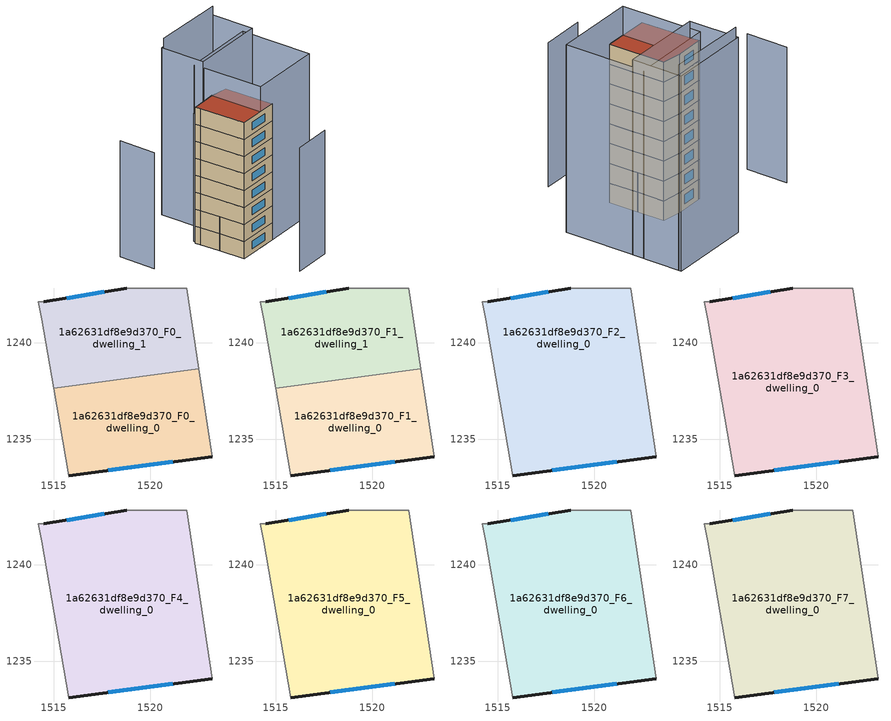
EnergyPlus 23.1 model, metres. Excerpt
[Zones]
1a62631df8e9d370_F0_dwelling_0
 floor ground (EU_floor_Construction): 1522.51,1238.63 1523.19,1234.1 1515.78,1233.1 1515,1237.62 z0
 wall outside (EU_wall_Construction): 1515.78,1233.1 1523.19,1234.1 z0:3
 wall adiabatic (EU_wall_Construction): 1515,1237.62 1515.78,1233.1 / 1523.19,1234.1 1522.51,1238.63 z0:3
 wall to 1a62631df8e9d370_F0_dwelling_1 (EU_wall_Construction): 1522.51,1238.63 1515,1237.62 z0:3
 window (EU_Window_Construction): 1517.82,1233.38 1521.15,1233.83 z0.83:2.17
1a62631df8e9d370_F0_dwelling_1
 floor ground (EU_floor_Construction): 1521.89,1242.81 1522.51,1238.63 1515,1237.62 1514.38,1241.21 1514.18,1242.11 1514.48,1242.11 1518.79,1242.81 z0
 wall outside (EU_wall_Construction): 1518.79,1242.81 1514.48,1242.11 z0:3
 wall adiabatic (EU_wall_Construction): 1522.51,1238.63 1521.89,1242.81 1518.79,1242.81 / 1514.48,1242.11 1514.18,1242.11 1514.38,1241.21 1515,1237.62 z0:3
 window (EU_Window_Construction): 1517.6,1242.62 1515.67,1242.3 z0.83:2.17
1a62631df8e9d370_F1_dwelling_0
 floor to 1a62631df8e9d370_F0_dwelling_0 (EU_floor_Construction): 1522.51,1238.63 1523.19,1234.1 1515.78,1233.1 1515,1237.62 z3
 wall outside (EU_wall_Construction): 1515.78,1233.1 1523.19,1234.1 z3:6
 wall adiabatic (EU_wall_Construction): 1515,1237.62 1515.78,1233.1 / 1523.19,1234.1 1522.51,1238.63 z3:6
 wall to 1a62631df8e9d370_F1_dwelling_1 (EU_wall_Construction): 1522.51,1238.63 1515,1237.62 z3:6
 window (EU_Window_Construction): 1517.82,1233.38 1521.15,1233.83 z3.83:5.17
1a62631df8e9d370_F1_dwelling_1
 floor to 1a62631df8e9d370_F0_dwelling_1 (EU_floor_Construction): 1521.89,1242.81 1522.51,1238.63 1515,1237.62 1514.38,1241.21 1514.18,1242.11 1514.48,1242.11 1518.79,1242.81 z3
 wall outside (EU_wall_Construction): 1518.79,1242.81 1514.48,1242.11 z3:6
 wall adiabatic (EU_wall_Construction): 1522.51,1238.63 1521.89,1242.81 1518.79,1242.81 / 1514.48,1242.11 1514.18,1242.11 1514.38,1241.21 1515,1237.62 z3:6
 window (EU_Window_Construction): 1517.6,1242.62 1515.67,1242.3 z3.83:5.17
1a62631df8e9d370_F2_dwelling_0
 floor to 1a62631df8e9d370_F1_dwelling_0 (EU_floor_Construction): 1522.51,1238.63 1523.19,1234.1 1515.78,1233.1 1515,1237.62 z6
 floor to 1a62631df8e9d370_F1_dwelling_1 (EU_floor_Construction): 1521.89,1242.81 1522.51,1238.63 1515,1237.62 1514.38,1241.21 1514.18,1242.11 1514.48,1242.11 1518.79,1242.81 z6
 wall outside (EU_wall_Construction): 1518.79,1242.81 1514.48,1242.11 / 1515.78,1233.1 1523.19,1234.1 z6:9
 wall adiabatic (EU_wall_Construction): 1523.19,1234.1 1521.89,1242.81 1518.79,1242.81 / 1514.48,1242.11 1514.18,1242.11 1514.38,1241.21 1515.78,1233.1 z6:9
 window (EU_Window_Construction): 1517.6,1242.62 1515.67,1242.3 / 1517.82,1233.38 1521.15,1233.83 z6.83:8.17
1a62631df8e9d370_F3_dwelling_0
 floor to 1a62631df8e9d370_F2_dwelling_0 (EU_floor_Construction): 1521.89,1242.81 1523.19,1234.1 1515.78,1233.1 1514.38,1241.21 1514.18,1242.11 1514.48,1242.11 1518.79,1242.81 z9
 wall outside (EU_wall_Construction): 1518.79,1242.81 1514.48,1242.11 / 1515.78,1233.1 1523.19,1234.1 z9:12
 wall adiabatic (EU_wall_Construction): 1523.19,1234.1 1521.89,1242.81 1518.79,1242.81 / 1514.48,1242.11 1514.18,1242.11 1514.38,1241.21 1515.78,1233.1 z9:12
 window (EU_Window_Construction): 1517.6,1242.62 1515.67,1242.3 / 1517.82,1233.38 1521.15,1233.83 z9.83:11.17
1a62631df8e9d370_F4_dwelling_0
 floor to 1a62631df8e9d370_F3_dwelling_0 (EU_floor_Construction): 1521.89,1242.81 1523.19,1234.1 1515.78,1233.1 1514.38,1241.21 1514.18,1242.11 1514.48,1242.11 1518.79,1242.81 z12
 wall outside (EU_wall_Construction): 1518.79,1242.81 1514.48,1242.11 / 1515.78,1233.1 1523.19,1234.1 z12:15
 wall adiabatic (EU_wall_Construction): 1523.19,1234.1 1521.89,1242.81 1518.79,1242.81 / 1514.48,1242.11 1514.18,1242.11 1514.38,1241.21 1515.78,1233.1 z12:15
 window (EU_Window_Construction): 1517.6,1242.62 1515.67,1242.3 / 1517.82,1233.38 1521.15,1233.83 z12.83:14.17
1a62631df8e9d370_F5_dwelling_0
 floor to 1a62631df8e9d370_F4_dwelling_0 (EU_floor_Construction): 1521.89,1242.81 1523.19,1234.1 1515.78,1233.1 1514.38,1241.21 1514.18,1242.11 1514.48,1242.11 1518.79,1242.81 z15
 wall outside (EU_wall_Construction): 1518.79,1242.81 1514.48,1242.11 / 1515.78,1233.1 1523.19,1234.1 z15:18
 wall adiabatic (EU_wall_Construction): 1523.19,1234.1 1521.89,1242.81 1518.79,1242.81 / 1514.48,1242.11 1514.18,1242.11 1514.38,1241.21 1515.78,1233.1 z15:18
 window (EU_Window_Construction): 1517.6,1242.62 1515.67,1242.3 / 1517.82,1233.38 1521.15,1233.83 z15.83:17.17
1a62631df8e9d370_F6_dwelling_0
 floor to 1a62631df8e9d370_F5_dwelling_0 (EU_floor_Construction): 1521.89,1242.81 1523.19,1234.1 1515.78,1233.1 1514.38,1241.21 1514.18,1242.11 1514.48,1242.11 1518.79,1242.81 z18
 wall outside (EU_wall_Construction): 1518.79,1242.81 1514.48,1242.11 / 1515.78,1233.1 1523.19,1234.1 z18:21
 wall adiabatic (EU_wall_Construction): 1523.19,1234.1 1521.89,1242.81 1518.79,1242.81 / 1514.48,1242.11 1514.18,1242.11 1514.38,1241.21 1515.78,1233.1 z18:21
 window (EU_Window_Construction): 1517.6,1242.62 1515.67,1242.3 / 1517.82,1233.38 1521.15,1233.83 z18.83:20.17
1a62631df8e9d370_F7_dwelling_0
 floor to 1a62631df8e9d370_F6_dwelling_0 (EU_floor_Construction): 1521.89,1242.81 1523.19,1234.1 1515.78,1233.1 1514.38,1241.21 1514.18,1242.11 1514.48,1242.11 1518.79,1242.81 z21
 wall outside (EU_wall_Construction): 1518.79,1242.81 1514.48,1242.11 / 1515.78,1233.1 1523.19,1234.1 z21:24
 wall adiabatic (EU_wall_Construction): 1523.19,1234.1 1521.89,1242.81 1518.79,1242.81 / 1514.48,1242.11 1514.18,1242.11 1514.38,1241.21 1515.78,1233.1 z21:24
 window (EU_Window_Construction): 1517.6,1242.62 1515.67,1242.3 / 1517.82,1233.38 1521.15,1233.83 z21.83:23.17
 roof outside (EU_roof_Construction): 1523.19,1234.1 1521.89,1242.81 1518.79,1242.81 1514.48,1242.11 1514.18,1242.11 1514.38,1241.21 1515.78,1233.1 z24
shading: 1518.68,1224.1 1525.49,1225.1 z0:21.8; 1514.47,1242.64 1515.78,1233.1 z0:22.6; 1518.29,1246.11 1531.35,1247.97 / 1531.35,1247.97 1533.12,1235.52 / 1533.12,1235.52 1520.06,1233.66 / 1520.06,1233.66 1518.29,1246.11 z0:28.4; 1502.98,1247.53 1503.79,1241.04 z0:20.5; 1530.5,1254.01 1531.6,1246.21 / 1531.6,1246.21 1518.52,1244.37 / 1518.52,1244.37 1517.43,1252.17 / 1517.43,1252.17 1530.5,1254.01 z0:29.5; 1530.54,1253.65 1517.69,1252.02 z0:31.1
[Building]
EU S2 Campaign: North Axis=0; Terrain=City; Solar Distribution=FullExterior
[Site:Location]
Lyon-Bron: Latitude=45.75; Longitude=5; Time Zone=1; Elevation=198
[SizingPeriod:WeatherFileDays]
AnnualSizingPeriod: Begin Month=1; Begin Day of Month=1; End Month=12; End Day of Month=31; Day of Week for Start Day=Monday; Use Weather File Daylight Saving Period=No; Use Weather File Rain and Snow Indicators=No
[MATERIAL]
EU_InternalMass_Material: Roughness=MediumRough; Thickness=0.1; Conductivity=1; Density=1800; Specific Heat=900; Thermal Absorptance=0.9; Solar Absorptance=0.7; Visible Absorptance=0.7
[MATERIAL:NOMASS] Roughness=MediumRough; Thermal Absorptance=0.9; Solar Absorptance=0.7; Visible Absorptance=0.7
Name | Thermal Resistance
EU_wall_NoMass | 0.87146
EU_roof_NoMass | 0.842276
EU_floor_NoMass | 0.496999
[WINDOWMATERIAL:SIMPLEGLAZINGSYSTEM]
EU_Window_SimpleGlazing: UFactor=2.2525; Solar Heat Gain Coefficient=0.76; Visible Transmittance=0.76
[CONSTRUCTION]
EU_wall_Construction: EU_wall_NoMass
EU_roof_Construction: EU_roof_NoMass
EU_floor_Construction: EU_floor_NoMass
EU_Window_Construction: EU_Window_SimpleGlazing
EU_InternalMass_Construction: EU_InternalMass_Material
[ZONE] Type=1; Multiplier=1; Ceiling Height=autocalculate; Floor Area=autocalculate; Part of Total Floor Area=Yes
Name | Volume
1a62631df8e9d370_F0_dwelling_0 | 103.425
1a62631df8e9d370_F1_dwelling_0 | 103.424
1a62631df8e9d370_F2_dwelling_0 | 206.848
1a62631df8e9d370_F3_dwelling_0; 1a62631df8e9d370_F4_dwelling_0; 1a62631df8e9d370_F5_dwelling_0; 1a62631df8e9d370_F6_dwelling_0; 1a62631df8e9d370_F7_dwelling_0 | 206.854
1a62631df8e9d370_F0_dwelling_1 | 103.428
1a62631df8e9d370_F1_dwelling_1 | 103.427
[INTERNALMASS] Construction=EU_InternalMass_Construction
Name | Zone or ZoneList | Surface Area
1a62631df8e9d370_F0_dwelling_0_EU_InternalMass | 1a62631df8e9d370_F0_dwelling_0 | 34.4746
1a62631df8e9d370_F0_dwelling_1_EU_InternalMass | 1a62631df8e9d370_F0_dwelling_1 | 34.4763
1a62631df8e9d370_F1_dwelling_0_EU_InternalMass | 1a62631df8e9d370_F1_dwelling_0 | 34.4746
1a62631df8e9d370_F1_dwelling_1_EU_InternalMass | 1a62631df8e9d370_F1_dwelling_1 | 34.4763
1a62631df8e9d370_F2_dwelling_0_EU_InternalMass | 1a62631df8e9d370_F2_dwelling_0 | 68.9515
1a62631df8e9d370_F3_dwelling_0_EU_InternalMass | 1a62631df8e9d370_F3_dwelling_0 | 68.9515
1a62631df8e9d370_F4_dwelling_0_EU_InternalMass | 1a62631df8e9d370_F4_dwelling_0 | 68.9515
1a62631df8e9d370_F5_dwelling_0_EU_InternalMass | 1a62631df8e9d370_F5_dwelling_0 | 68.9515
1a62631df8e9d370_F6_dwelling_0_EU_InternalMass | 1a62631df8e9d370_F6_dwelling_0 | 68.9515
1a62631df8e9d370_F7_dwelling_0_EU_InternalMass | 1a62631df8e9d370_F7_dwelling_0 | 68.9515
[OTHEREQUIPMENT] Fuel Type=Electricity; Design Level Calculation Method=Watts/Area; Power per Zone Floor Area=1; Fraction Latent=0; Fraction Radiant=0; Fraction Lost=0; Carbon Dioxide Generation Rate=0; EndUse Subcategory=EU_Step8_InternalGains
Name | Zone or ZoneList or Space or SpaceList | Schedule
EU_Step8_InternalGain_1a62631df8e9d370_F0_dwelling_0_f000 | 1a62631df8e9d370_F0_dwelling_0 | EU_Step8_GainSchedule_1a62631df8e9d370_F0_dwelling_0_f000
EU_Step8_InternalGain_1a62631df8e9d370_F0_dwelling_1_f000 | 1a62631df8e9d370_F0_dwelling_1 | EU_Step8_GainSchedule_1a62631df8e9d370_F0_dwelling_1_f000
EU_Step8_InternalGain_1a62631df8e9d370_F1_dwelling_0_f000 | 1a62631df8e9d370_F1_dwelling_0 | EU_Step8_GainSchedule_1a62631df8e9d370_F1_dwelling_0_f000
EU_Step8_InternalGain_1a62631df8e9d370_F1_dwelling_1_f000 | 1a62631df8e9d370_F1_dwelling_1 | EU_Step8_GainSchedule_1a62631df8e9d370_F1_dwelling_1_f000
EU_Step8_InternalGain_1a62631df8e9d370_F2_dwelling_0_f000 | 1a62631df8e9d370_F2_dwelling_0 | EU_Step8_GainSchedule_1a62631df8e9d370_F2_dwelling_0_f000
EU_Step8_InternalGain_1a62631df8e9d370_F3_dwelling_0_f000 | 1a62631df8e9d370_F3_dwelling_0 | EU_Step8_GainSchedule_1a62631df8e9d370_F3_dwelling_0_f000
EU_Step8_InternalGain_1a62631df8e9d370_F4_dwelling_0_f000 | 1a62631df8e9d370_F4_dwelling_0 | EU_Step8_GainSchedule_1a62631df8e9d370_F4_dwelling_0_f000
EU_Step8_InternalGain_1a62631df8e9d370_F5_dwelling_0_f000 | 1a62631df8e9d370_F5_dwelling_0 | EU_Step8_GainSchedule_1a62631df8e9d370_F5_dwelling_0_f000
EU_Step8_InternalGain_1a62631df8e9d370_F6_dwelling_0_f000 | 1a62631df8e9d370_F6_dwelling_0 | EU_Step8_GainSchedule_1a62631df8e9d370_F6_dwelling_0_f000
EU_Step8_InternalGain_1a62631df8e9d370_F7_dwelling_0_f000 | 1a62631df8e9d370_F7_dwelling_0 | EU_Step8_GainSchedule_1a62631df8e9d370_F7_dwelling_0_f000
[ZONEVENTILATION:DESIGNFLOWRATE] Schedule=EU_AlwaysOn; Design Flow Rate Calculation Method=AirChanges/Hour; Air Changes per Hour=0.425; Ventilation Type=Natural; Fan Pressure Rise=0; Fan Total Efficiency=1; Constant Term Coefficient=1; Temperature Term Coefficient=0; Velocity Term Coefficient=0; Velocity Squared Term Coefficient=0; Minimum Indoor Temperature=-100; Maximum Indoor Temperature=100; Delta Temperature=-100; Minimum Outdoor Temperature=-100; Maximum Outdoor Temperature=100; Maximum Wind Speed=40
Name | Zone or ZoneList or Space or SpaceList
EU_ConstantAir_1a62631df8e9d370_F0_dwelling_0 | 1a62631df8e9d370_F0_dwelling_0
EU_ConstantAir_1a62631df8e9d370_F0_dwelling_1 | 1a62631df8e9d370_F0_dwelling_1
EU_ConstantAir_1a62631df8e9d370_F1_dwelling_0 | 1a62631df8e9d370_F1_dwelling_0
EU_ConstantAir_1a62631df8e9d370_F1_dwelling_1 | 1a62631df8e9d370_F1_dwelling_1
EU_ConstantAir_1a62631df8e9d370_F2_dwelling_0 | 1a62631df8e9d370_F2_dwelling_0
EU_ConstantAir_1a62631df8e9d370_F3_dwelling_0 | 1a62631df8e9d370_F3_dwelling_0
EU_ConstantAir_1a62631df8e9d370_F4_dwelling_0 | 1a62631df8e9d370_F4_dwelling_0
EU_ConstantAir_1a62631df8e9d370_F5_dwelling_0 | 1a62631df8e9d370_F5_dwelling_0
EU_ConstantAir_1a62631df8e9d370_F6_dwelling_0 | 1a62631df8e9d370_F6_dwelling_0
EU_ConstantAir_1a62631df8e9d370_F7_dwelling_0 | 1a62631df8e9d370_F7_dwelling_0
[HVACTEMPLATE:THERMOSTAT] Constant Heating Setpoint=20; Constant Cooling Setpoint=50
EU_HeatOnly_1a62631df8e9d370_F0_dwelling_0; EU_HeatOnly_1a62631df8e9d370_F0_dwelling_1; EU_HeatOnly_1a62631df8e9d370_F1_dwelling_0; EU_HeatOnly_1a62631df8e9d370_F1_dwelling_1; EU_HeatOnly_1a62631df8e9d370_F2_dwelling_0; EU_HeatOnly_1a62631df8e9d370_F3_dwelling_0; EU_HeatOnly_1a62631df8e9d370_F4_dwelling_0; EU_HeatOnly_1a62631df8e9d370_F5_dwelling_0; EU_HeatOnly_1a62631df8e9d370_F6_dwelling_0; EU_HeatOnly_1a62631df8e9d370_F7_dwelling_0
[HVACTEMPLATE:ZONE:IDEALLOADSAIRSYSTEM] System Availability Schedule=EU_AlwaysOn; Maximum Heating Supply Air Temperature=50; Minimum Cooling Supply Air Temperature=13; Maximum Heating Supply Air Humidity Ratio=0.0156; Minimum Cooling Supply Air Humidity Ratio=0.0077; Heating Limit=NoLimit; Cooling Limit=NoLimit; Heating Availability Schedule=EU_AlwaysOn; Cooling Availability Schedule=EU_CoolingOff; Dehumidification Control Type=ConstantSensibleHeatRatio; Cooling Sensible Heat Ratio=0.7; Dehumidification Setpoint=60; Humidification Control Type=None; Humidification Setpoint=30; Outdoor Air Method=None; Outdoor Air Flow Rate per Person=0.00944; Outdoor Air Flow Rate per Zone Floor Area=0; Outdoor Air Flow Rate per Zone=0; Demand Controlled Ventilation Type=None; Outdoor Air Economizer Type=NoEconomizer; Heat Recovery Type=None; Sensible Heat Recovery Effectiveness=0.7; Latent Heat Recovery Effectiveness=0.65
Name | Template Thermostat
1a62631df8e9d370_F0_dwelling_0 | EU_HeatOnly_1a62631df8e9d370_F0_dwelling_0
1a62631df8e9d370_F0_dwelling_1 | EU_HeatOnly_1a62631df8e9d370_F0_dwelling_1
1a62631df8e9d370_F1_dwelling_0 | EU_HeatOnly_1a62631df8e9d370_F1_dwelling_0
1a62631df8e9d370_F1_dwelling_1 | EU_HeatOnly_1a62631df8e9d370_F1_dwelling_1
1a62631df8e9d370_F2_dwelling_0 | EU_HeatOnly_1a62631df8e9d370_F2_dwelling_0
1a62631df8e9d370_F3_dwelling_0 | EU_HeatOnly_1a62631df8e9d370_F3_dwelling_0
1a62631df8e9d370_F4_dwelling_0 | EU_HeatOnly_1a62631df8e9d370_F4_dwelling_0
1a62631df8e9d370_F5_dwelling_0 | EU_HeatOnly_1a62631df8e9d370_F5_dwelling_0
1a62631df8e9d370_F6_dwelling_0 | EU_HeatOnly_1a62631df8e9d370_F6_dwelling_0
1a62631df8e9d370_F7_dwelling_0 | EU_HeatOnly_1a62631df8e9d370_F7_dwelling_0
[SIZING:ZONE] Zone Cooling Design Supply Air Temperature Input Method=SupplyAirTemperature; Zone Cooling Design Supply Air Temperature=13; Zone Heating Design Supply Air Temperature Input Method=SupplyAirTemperature; Zone Heating Design Supply Air Temperature=50; Zone Cooling Design Supply Air Humidity Ratio=0.008; Zone Heating Design Supply Air Humidity Ratio=0.008; Cooling Design Air Flow Method=DesignDay; Cooling Design Air Flow Rate=0; Cooling Minimum Air Flow per Zone Floor Area=0.000762; Cooling Minimum Air Flow=0; Cooling Minimum Air Flow Fraction=0.2; Heating Design Air Flow Method=DesignDay; Heating Design Air Flow Rate=0; Heating Maximum Air Flow per Zone Floor Area=0.002032; Heating Maximum Air Flow=0.141576; Heating Maximum Air Flow Fraction=0.3; Account for Dedicated Outdoor Air System=No; Dedicated Outdoor Air System Control Strategy=NeutralSupplyAir; Dedicated Outdoor Air Low Setpoint Temperature for Design=autosize; Dedicated Outdoor Air High Setpoint Temperature for Design=autosize; Zone Load Sizing Method=Sensible Load Only No Latent Load; Zone Latent Cooling Design Supply Air Humidity Ratio Input Method=HumidityRatioDifference; Zone Cooling Design Supply Air Humidity Ratio Difference=0.005; Zone Latent Heating Design Supply Air Humidity Ratio Input Method=HumidityRatioDifference; Zone Humidification Design Supply Air Humidity Ratio Difference=0.005
1a62631df8e9d370_F0_dwelling_0; 1a62631df8e9d370_F0_dwelling_1; 1a62631df8e9d370_F1_dwelling_0; 1a62631df8e9d370_F1_dwelling_1; 1a62631df8e9d370_F2_dwelling_0; 1a62631df8e9d370_F3_dwelling_0; 1a62631df8e9d370_F4_dwelling_0; 1a62631df8e9d370_F5_dwelling_0; 1a62631df8e9d370_F6_dwelling_0; 1a62631df8e9d370_F7_dwelling_0
[SCHEDULE:CONSTANT]
Name | Hourly Value
EU_AlwaysOn | 1
EU_CoolingOff | 0
[SCHEDULE:FILE] Column Number=1; Rows to Skip at Top=0; Number of Hours of Data=8760; Column Separator=Comma; Interpolate to Timestep=No; Minutes per Item=60; Adjust Schedule for Daylight Savings=Yes
Name | File
EU_Step8_GainSchedule_1a62631df8e9d370_F0_dwelling_0_f000 | ../../schedules/1a62631df8e9d370/1a62631df8e9d370_F0_dwelling_0_f000_gain.csv
EU_Step8_GainSchedule_1a62631df8e9d370_F0_dwelling_1_f000 | ../../schedules/1a62631df8e9d370/1a62631df8e9d370_F0_dwelling_1_f000_gain.csv
EU_Step8_GainSchedule_1a62631df8e9d370_F1_dwelling_0_f000 | ../../schedules/1a62631df8e9d370/1a62631df8e9d370_F1_dwelling_0_f000_gain.csv
EU_Step8_GainSchedule_1a62631df8e9d370_F1_dwelling_1_f000 | ../../schedules/1a62631df8e9d370/1a62631df8e9d370_F1_dwelling_1_f000_gain.csv
EU_Step8_GainSchedule_1a62631df8e9d370_F2_dwelling_0_f000 | ../../schedules/1a62631df8e9d370/1a62631df8e9d370_F2_dwelling_0_f000_gain.csv
EU_Step8_GainSchedule_1a62631df8e9d370_F3_dwelling_0_f000 | ../../schedules/1a62631df8e9d370/1a62631df8e9d370_F3_dwelling_0_f000_gain.csv
EU_Step8_GainSchedule_1a62631df8e9d370_F4_dwelling_0_f000 | ../../schedules/1a62631df8e9d370/1a62631df8e9d370_F4_dwelling_0_f000_gain.csv
EU_Step8_GainSchedule_1a62631df8e9d370_F5_dwelling_0_f000 | ../../schedules/1a62631df8e9d370/1a62631df8e9d370_F5_dwelling_0_f000_gain.csv
EU_Step8_GainSchedule_1a62631df8e9d370_F6_dwelling_0_f000 | ../../schedules/1a62631df8e9d370/1a62631df8e9d370_F6_dwelling_0_f000_gain.csv
EU_Step8_GainSchedule_1a62631df8e9d370_F7_dwelling_0_f000 | ../../schedules/1a62631df8e9d370/1a62631df8e9d370_F7_dwelling_0_f000_gain.csv
